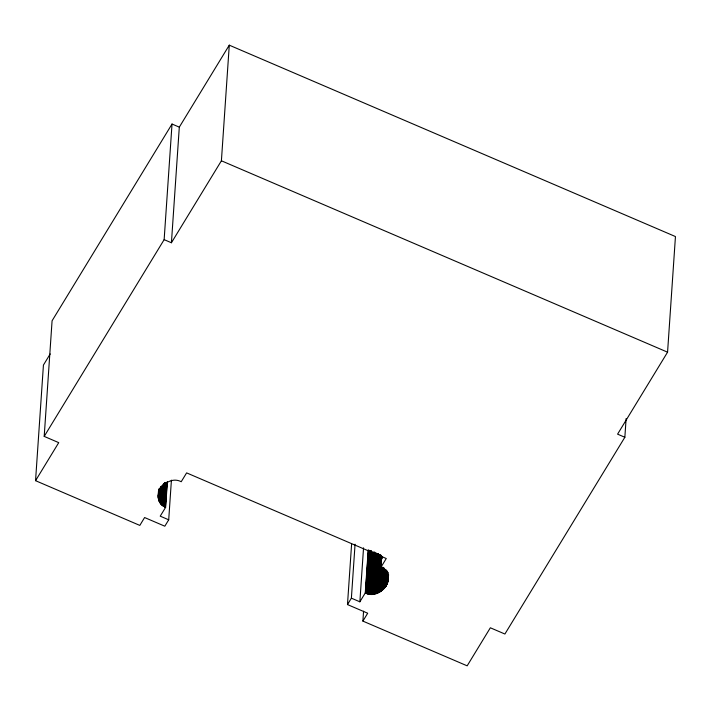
<?xml version="1.0" encoding="UTF-8"?>
<svg xmlns="http://www.w3.org/2000/svg" width="711" height="711" viewBox="0 0 711 711"><rect width="100%" height="100%" fill="white"/><g stroke="black" fill="none" stroke-linecap="round" stroke-linejoin="round"><path stroke-width="1.07" d="M368.2 550.003L365.258 592.965C380.536 601.053 398.587 575.608 380.874 567.378L386.26 558.517L186.62 472.886L181.216 481.729C165.947 473.606 147.897 499.095 165.627 507.307M171.413 480.165L168.711 519.812L164.819 526.202L144.609 517.537L139.818 525.411L35.55 480.68L43.433 365.063L50.214 353.936M35.55 480.68L58.737 442.642L44.198 436.394L52.081 320.785L172.026 124.034L179.305 127.145L171.422 242.753L164.143 239.651L172.026 124.034M158.162 496.038L158.473 491.141M158.198 497.238L158.624 491.15M158.277 497.958L158.695 491.105M158.402 498.66L158.953 489.088M158.509 499.122L159.131 488.981M158.633 499.575L159.291 488.99M158.766 500.029L159.522 489.017M158.846 500.251L159.602 489.239M159.015 500.695L159.753 488.359M159.104 500.908L159.931 488.804M159.202 501.131L160.028 489.017M159.397 501.557L160.375 487.239M159.513 501.762L160.482 487.453M159.619 501.975L160.597 487.657M159.735 502.179L160.713 487.862M159.859 502.375L160.908 486.964M159.984 502.579L161.033 487.168M160.108 502.775L161.237 486.262M160.242 502.97L161.37 486.457M160.375 503.166L161.504 486.653M160.517 503.352L161.646 486.839M160.659 503.539L161.868 485.924M160.81 503.726L162.01 486.111M160.962 503.912L162.161 486.288M161.121 504.09L162.321 486.475M161.281 504.268L162.552 485.551M161.441 504.437L162.721 485.72M161.61 504.606L162.961 484.786M161.779 504.774L163.13 484.955M161.957 504.943L163.379 484.022M162.135 505.103L163.557 484.182M162.312 505.254L163.734 484.342M162.499 505.414L164.001 483.391M162.686 505.565L164.188 483.542M162.872 505.708L164.374 483.693M163.068 505.859L164.65 482.733M163.263 506.001L164.845 482.876M163.468 506.134L165.041 483.009M163.672 506.268L165.245 483.142M163.877 506.401L165.45 483.276M164.09 506.525L165.663 483.4M164.303 506.65L165.876 483.524M164.517 506.765L166.17 482.547M164.73 506.881L166.383 482.662M164.952 506.996L166.605 482.769M165.174 507.103L166.827 482.876M165.405 507.21L167.129 481.88M167.352 481.978L165.645 507.307L160.224 516.159L168.711 519.812M171.422 242.753L221.405 160.784L229.28 45.166L675.45 236.559L667.567 352.176L617.583 434.154L624.853 437.265L504.899 634.025L490.35 627.786L467.163 665.834L362.894 621.103L363.57 611.193M362.894 621.103L367.694 613.229L347.483 604.572L351.607 544.013M347.483 604.572L351.385 598.173L355.065 544.226M351.385 598.173L359.864 601.808L363.543 547.852M365.498 593.045L368.351 551.203M365.73 593.134L368.662 550.198M365.969 593.223L368.893 550.278M366.201 593.312L369.133 550.367M366.441 593.392L369.373 550.447M366.68 593.463L369.613 550.527M366.929 593.543L369.853 550.598M367.169 593.605L370.102 550.661M367.418 593.667L370.271 551.834M367.667 593.729L370.52 551.887M367.916 593.783L370.84 550.847M368.165 593.836L371.098 550.901M368.422 593.889L371.346 550.945M368.68 593.934L371.524 552.092M368.929 593.969L371.782 552.127M369.187 594.005L372.04 552.163M369.444 594.032L372.297 552.198M369.702 594.058L372.555 552.225M369.969 594.085L372.822 552.243M370.227 594.103L373.079 552.26M370.493 594.12L373.346 552.278M370.751 594.129L373.604 552.287M371.018 594.129L373.87 552.287M371.284 594.129L374.137 552.287M371.551 594.129L374.404 552.287M371.809 594.12L374.661 552.278M372.075 594.112L374.928 552.269M372.342 594.094L375.124 553.354M372.608 594.076L375.39 553.336M372.875 594.049L375.657 553.309M373.142 594.023L375.923 553.282M373.408 593.987L376.19 553.247M373.675 593.952L376.457 553.211M373.942 593.907L376.643 554.269M374.208 593.863L376.91 554.225M374.475 593.818L377.177 554.18M374.741 593.765L377.443 554.127M374.999 593.703L377.71 554.065M375.266 593.641L377.968 554.002M375.532 593.578L378.234 553.94M375.79 593.507L378.492 553.869M376.057 593.427L378.679 554.891M376.315 593.356L378.945 554.811M376.572 593.267L379.203 554.731M376.839 593.187L379.461 554.642M377.097 593.09L379.718 554.553M377.345 593.001L379.976 554.464M377.603 592.903L380.154 555.46M377.861 592.796L380.412 555.362M378.11 592.69L380.661 555.255M378.359 592.583L380.909 555.149M378.608 592.467L381.087 556.135M378.856 592.352L381.336 556.02M379.105 592.227L381.576 555.895M379.345 592.103L381.452 561.281M381.603 559.077L381.745 556.873M381.087 567.467L381.469 561.966M381.691 558.659L381.843 556.455M379.585 591.979L381.469 564.454M381.843 558.944L382.065 556.562M379.825 591.845L381.558 566.525M380.065 591.712L381.718 567.485M380.305 591.57L381.958 567.351M380.536 591.428L382.189 567.209M380.767 591.285L382.34 568.16M380.998 591.134L382.571 568.009M381.22 590.983L382.802 567.858M381.443 590.823L383.025 567.707M381.665 590.663L383.247 567.547M381.887 590.503L383.46 567.378M382.1 590.343L383.602 568.32M382.314 590.174L383.816 568.151M382.527 589.997L384.029 567.973M382.731 589.828L384.162 568.907M382.936 589.65L384.367 568.729M383.14 589.463L384.491 569.644M383.336 589.286L384.695 569.467M383.531 589.099L384.891 569.28M383.727 588.912L385.007 570.186M383.913 588.717L385.193 570M384.1 588.521L385.38 569.804M384.287 588.326L385.558 569.609M384.464 588.13L385.744 569.404M384.642 587.926L385.842 570.311M384.811 587.721L386.011 570.106M384.98 587.517L386.109 570.995M385.149 587.304L386.269 570.791M385.309 587.099L386.429 570.577M385.46 586.886L386.517 571.466M385.62 586.673L386.668 571.253M385.771 586.451L386.82 571.04M385.913 586.237L386.962 570.817M386.055 586.015L387.033 571.697M386.197 585.793L387.166 571.475M386.455 585.34L387.282 573.226M386.58 585.109L387.406 573.004M386.704 584.886L387.646 572.542M386.935 584.424L387.797 572.222M387.042 584.193L387.868 572.444M387.255 583.722L387.948 574.675M387.442 583.242L388.037 574.435M387.611 582.771L388.215 574.817M387.762 582.291L388.357 574.337M387.957 581.562L388.535 574.372M388.197 580.345L388.57 574.843M624.853 437.265L626.124 418.548M179.305 127.145L229.28 45.166M44.198 436.394L164.143 239.651M359.864 601.808L365.258 592.965M221.405 160.784L667.567 352.176"/></g></svg>
